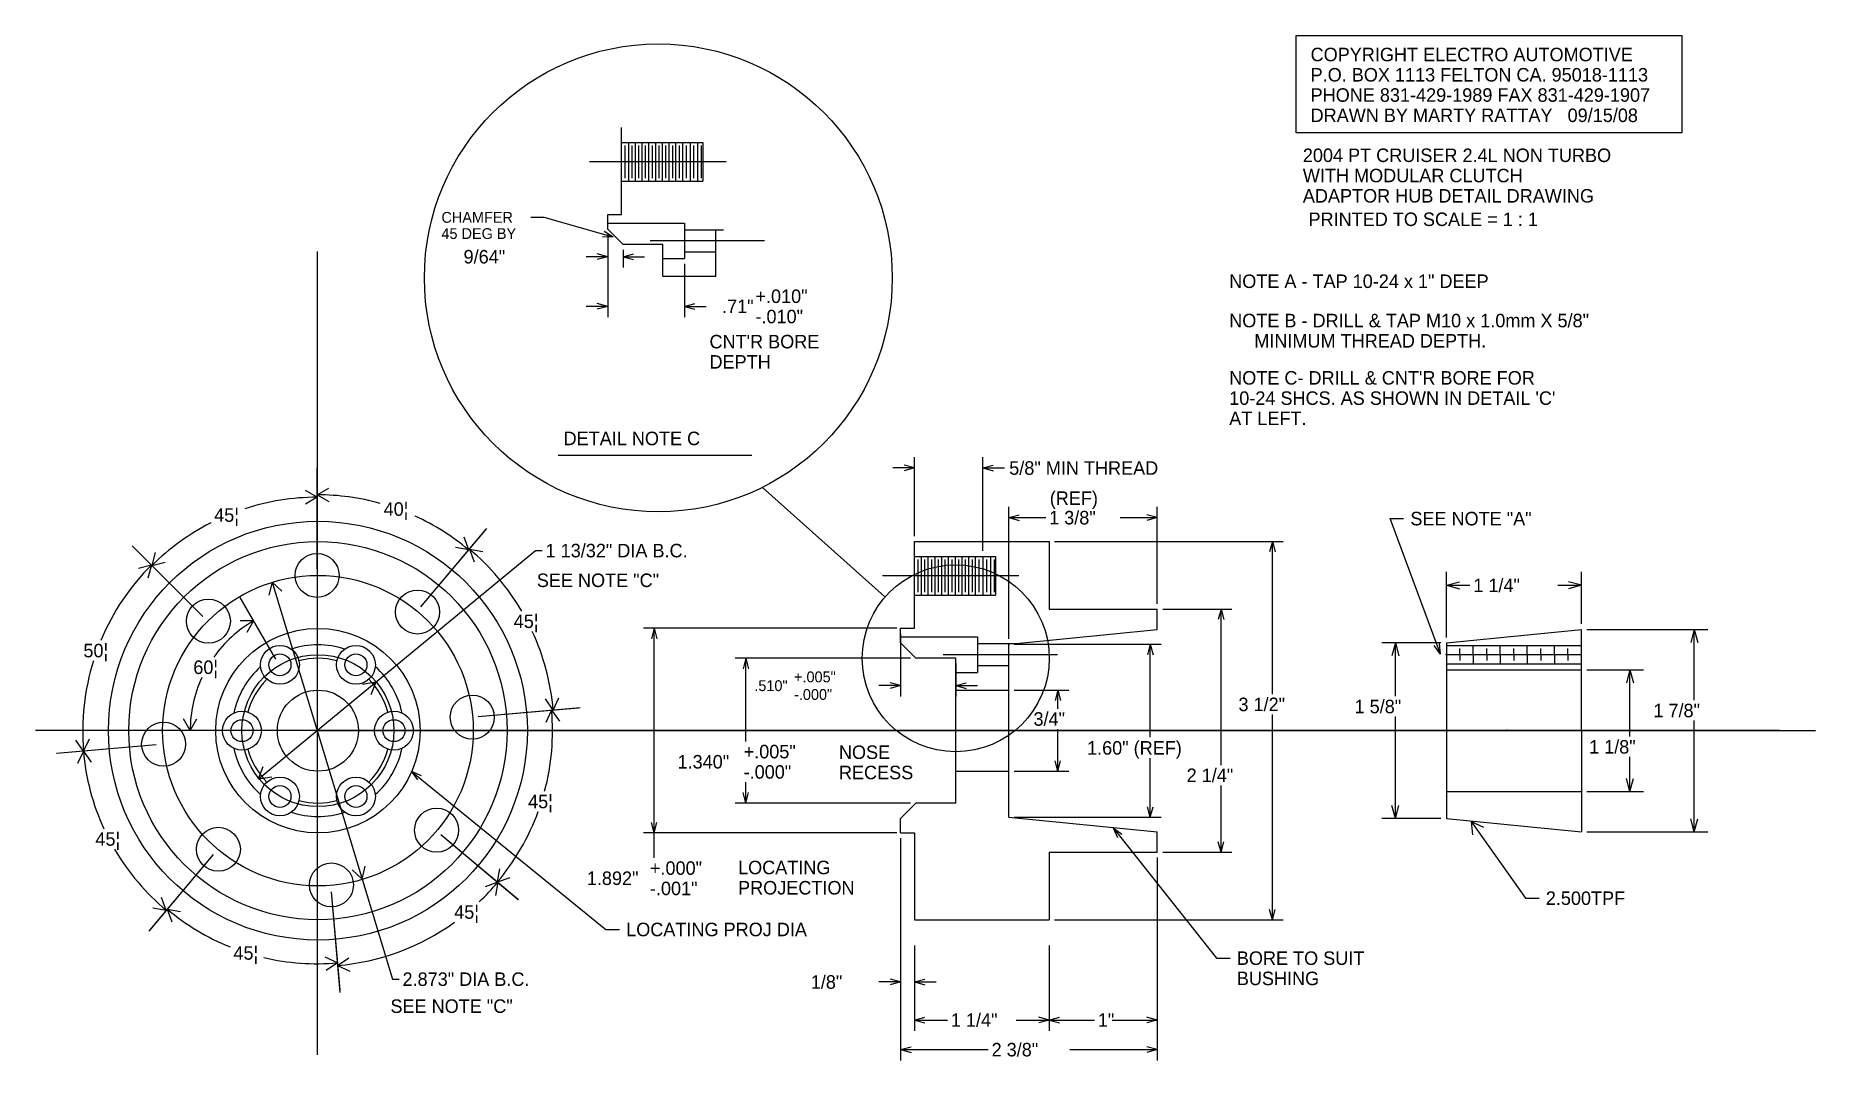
# Model space of a CAD drawing. Extents: x -2.6 to 13.9, y -3.1 to 6.4.
import ezdxf

# ---------------------------------------------------------------- set-up
doc = ezdxf.new("R2010")
doc.units = 0

msp = doc.modelspace()

# ---------------------------------------------------------------- linework, layer by layer
at = {"layer": 'BUSHING', "color": 7, "linetype": 'CONTINUOUS'}
for p, q in [((10.44728, 0.8125), (11.69728, 0.9375)), ((11.69728, 0), (11.69728, 0.9375)), ((10.44614, 0.704028), (11.69728, 0.704028)), ((10.44728, 0.8125), (10.44728, 0)), ((10.44728, 0.789058), (11.69728, 0.789058)), ((10.57114, 0.704028), (10.57114, 0.758728)), ((10.57114, 0.704028), (10.57114, 0.649328)), ((10.69614, 0.704028), (10.69614, 0.790414)), ((10.69614, 0.704028), (10.69614, 0.617641)), ((10.82114, 0.704028), (10.82114, 0.758728)), ((10.82114, 0.704028), (10.82114, 0.649328)), ((10.94614, 0.704028), (10.94614, 0.790414)), ((10.94614, 0.704028), (10.94614, 0.617641)), ((11.07114, 0.704028), (11.07114, 0.758728)), ((11.07114, 0.704028), (11.07114, 0.649328)), ((11.19614, 0.704028), (11.19614, 0.790414)), ((11.19614, 0.704028), (11.19614, 0.617641)), ((11.32114, 0.704028), (11.32114, 0.758728)), ((11.32114, 0.704028), (11.32114, 0.649328)), ((11.44614, 0.704028), (11.44614, 0.790414)), ((11.44614, 0.704028), (11.44614, 0.617641)), ((11.57114, 0.704028), (11.57114, 0.758728)), ((11.57114, 0.704028), (11.57114, 0.649328)), ((10.44728, 0.617158), (11.69728, 0.617158)), ((10.44728, 0.562491), (11.69728, 0.562491)), ((10.44728, 0), (10.44728, -0.8125)), ((10.44728, 0), (11.69728, 0)), ((11.69728, 0), (11.69728, -0.9375)), ((10.449786, -0.562491), (11.69728, -0.562491)), ((10.44728, -0.8125), (11.69728, -0.9375))]:
    msp.add_line(p, q, dxfattribs=at)
at = {"layer": 'BUSHING', "color": 7}
for p in [(10.44614, 0.704028), (10.57114, 0.704028), (10.69614, 0.704028), (10.69614, 0.704028), (10.82114, 0.704028), (10.82114, 0.704028), (10.94614, 0.704028), (10.94614, 0.704028), (10.94614, 0.704028), (11.07114, 0.704028), (11.19614, 0.704028), (11.19614, 0.704028), (11.32114, 0.704028), (11.44614, 0.704028), (11.44614, 0.704028), (11.57114, 0.704028), (11.572601, 0.703108), (11.572601, 0.703108), (11.572608, 0.703108), (11.572608, 0.703108), (10.44728, 0), (10.44728, 0), (10.44728, 0), (10.44728, 0), (11.009771, 0.003453)]:
    msp.add_point(p, dxfattribs=at)
at = {"layer": 'DIEM', "color": 7, "linetype": 'CONTINUOUS'}
for p, q in [((2.101456, 4.749369), (1.976456, 4.749369)), ((2.740522, 4.567216), (2.101456, 4.749369)), ((2.740522, 4.567216), (2.654723, 4.618584)), ((2.740522, 4.567216), (2.640534, 4.568803)), ((2.688929, 4.590806), (2.688929, 3.825798)), ((2.688929, 4.590806), (2.688929, 4.285565)), ((2.830429, 4.449305), (2.830429, 4.285565)), ((2.688929, 4.385565), (2.488929, 4.385565)), ((2.688929, 4.385565), (2.592336, 4.411447)), ((2.688929, 4.385565), (2.592336, 4.359683)), ((2.830429, 4.385565), (2.927021, 4.411447)), ((2.830429, 4.385565), (2.927021, 4.359683)), ((2.830429, 4.385565), (3.030429, 4.385565)), ((3.399428, 4.318415), (3.399428, 3.825798)), ((2.688929, 3.925798), (2.592336, 3.95168)), ((3.399428, 3.925798), (3.496021, 3.95168)), ((2.688929, 3.925798), (2.488929, 3.925798)), ((2.688929, 3.925798), (2.592336, 3.899916)), ((3.399428, 3.925798), (3.496021, 3.899916)), ((3.399428, 3.925798), (3.599428, 3.925798)), ((5.526699, 1.8), (5.526699, 2.530454)), ((6.159498, 1.662499), (6.159498, 2.530454)), ((0, 1.4955), (0, 2.432338)), ((0, 1.4955), (0, 2.409548)), ((5.526699, 2.430454), (5.326699, 2.430454)), ((5.526699, 2.430454), (5.430107, 2.456336)), ((5.526699, 2.430454), (5.430107, 2.404573)), ((6.159498, 2.430454), (6.256091, 2.456336)), ((6.159498, 2.430454), (6.256091, 2.404573)), ((6.159498, 2.430454), (6.359498, 2.430454)), ((0, 2.159548), (-0.108253, 2.222048)), ((0, 2.159548), (-0.108253, 2.097048)), ((0, 2.182338), (0.108253, 2.244838)), ((0, 2.182338), (0.108253, 2.119838)), ((6.3982, 0.848754), (6.3982, 2.071065)), ((6.3982, 1.971065), (6.494792, 1.996947)), ((7.7732, 1.971065), (7.676607, 1.996947)), ((7.7732, 1.175), (7.7732, 2.071065)), ((0.961289, 1.145619), (1.57011, 1.871183)), ((0.961289, 1.145619), (1.563477, 1.863278)), ((6.3982, 1.971065), (6.494792, 1.945184)), ((6.3982, 1.971065), (6.741244, 1.971065)), ((7.430155, 1.971065), (7.7732, 1.971065)), ((7.7732, 1.971065), (7.676607, 1.945184)), ((10.392712, 0.706861), (9.926505, 1.962033)), ((9.926505, 1.962033), (10.051505, 1.962033)), ((-1.057477, 1.057478), (-1.709495, 1.709496)), ((-1.057477, 1.057478), (-1.703807, 1.703808)), ((-1.52703, 1.527031), (-1.494678, 1.647772)), ((-0.542364, -0.447269), (2.020466, 1.666209)), ((1.40278, 1.671767), (1.279679, 1.693473)), ((1.40278, 1.671767), (1.360028, 1.789229)), ((1.409413, 1.679672), (1.532514, 1.657966)), ((1.409413, 1.679672), (1.452166, 1.56221)), ((2.020466, 1.666209), (2.082966, 1.666209)), ((6.8232, 1.75), (8.937801, 1.75)), ((8.837801, 1.75), (8.811919, 1.653407)), ((8.837801, 1.75), (8.863683, 1.653407)), ((8.837801, 0.337108), (8.837801, 1.75)), ((-1.532718, 1.532719), (-1.653459, 1.500367)), ((-1.532718, 1.532719), (-1.565071, 1.411979)), ((-1.52703, 1.527031), (-1.406289, 1.559384)), ((-0.416791, 1.374707), (-0.445193, 1.252977)), ((-0.416791, 1.374707), (-0.32557, 1.289244)), ((-0.416791, 1.374707), (0.696993, -2.298902)), ((10.44728, 0.8625), (10.44728, 1.469775)), ((10.44728, 1.344775), (10.568021, 1.377127)), ((10.44728, 1.344775), (10.568021, 1.312422)), ((10.44728, 1.344775), (10.665594, 1.344775)), ((11.478966, 1.344775), (11.69728, 1.344775)), ((11.69728, 1.344775), (11.576539, 1.377127)), ((11.69728, 1.344775), (11.576539, 1.312422)), ((11.69728, 0.9875), (11.69728, 1.469775)), ((-0.382751, 0.662943), (-0.711816, 1.232899)), ((-0.586815, 1.016393), (-0.711815, 1.016393)), ((-0.586815, 1.016393), (-0.649315, 0.90814)), ((7.8232, 1.125), (8.46338, 1.125)), ((8.36338, 1.125), (8.337499, 1.028407)), ((8.36338, 1.125), (8.389262, 1.028407)), ((8.36338, -0.31882), (8.36338, 1.125)), ((5.3647, 0.947), (3.018402, 0.947)), ((3.118402, 0.947), (3.09252, 0.850407)), ((3.118402, 0.947), (3.144284, 0.850407)), ((3.118402, -1.176895), (3.118402, 0.947)), ((5.3982, 0.897), (5.3982, 0.316423)), ((11.74728, 0.9375), (12.864894, 0.9375)), ((12.739894, 0.9375), (12.707542, 0.816759)), ((12.739894, 0.9375), (12.772247, 0.816759)), ((12.739894, 0.280931), (12.739894, 0.9375)), ((5.4897, 0.67), (3.866469, 0.67)), ((3.966469, 0.67), (3.940587, 0.573407)), ((3.966469, 0.67), (3.99235, 0.573407)), ((3.966469, -0.099345), (3.966469, 0.67)), ((6.4482, 0.798754), (7.807827, 0.798754)), ((7.707827, 0.798754), (7.681945, 0.702162)), ((7.707827, 0.798754), (7.733709, 0.702162)), ((7.707827, -0.059991), (7.707827, 0.798754)), ((10.39728, 0.8125), (9.851182, 0.8125)), ((9.976182, 0.8125), (9.94383, 0.691759)), ((9.976182, 0.8125), (10.008535, 0.691759)), ((9.976182, 0.318402), (9.976182, 0.8125)), ((10.392712, 0.706861), (10.334817, 0.788398)), ((10.392712, 0.706861), (10.383342, 0.806421)), ((5.908699, 0.62), (5.908699, 0.316423)), ((11.74728, 0.562491), (12.269836, 0.562491)), ((12.144836, 0.562491), (12.112483, 0.441751)), ((12.144836, 0.562491), (12.177188, 0.441751)), ((12.144836, -0.055263), (12.144836, 0.562491)), ((0.542364, 0.447269), (0.419083, 0.426614)), ((0.542364, 0.447269), (0.498611, 0.330177)), ((5.3982, 0.416423), (5.1982, 0.416423)), ((5.3982, 0.416423), (5.301607, 0.442305)), ((5.3982, 0.416423), (5.301607, 0.390541)), ((5.908699, 0.416423), (6.005292, 0.442305)), ((5.908699, 0.416423), (6.005292, 0.390541)), ((5.908699, 0.416423), (6.108699, 0.416423)), ((6.4482, 0.375), (6.953146, 0.375)), ((6.853146, 0.375), (6.827264, 0.278407)), ((6.853146, 0.375), (6.879028, 0.278407)), ((6.853146, 0.202089), (6.853146, 0.375)), ((1.489809, 0.130342), (2.433361, 0.212893)), ((1.489809, 0.130342), (2.419235, 0.211657)), ((2.184313, 0.191104), (2.112616, 0.293498)), ((2.170186, 0.189868), (2.117359, 0.07658)), ((2.170186, 0.189868), (2.241883, 0.087474)), ((2.184313, 0.191104), (2.23714, 0.304393)), ((-0.765499, 0), (-1.42363, 0)), ((-1.17363, 0), (-1.23613, 0.108253)), ((-1.17363, 0), (-1.11113, 0.108253)), ((6.853146, -0.375), (6.853146, 0.014443)), ((8.837801, -1.75), (8.837801, 0.149434)), ((9.976182, -0.8125), (9.976182, 0.129853)), ((12.739894, -0.9375), (12.739894, 0.092615)), ((-1.489808, -0.130341), (-2.411202, -0.210953)), ((-1.489808, -0.130341), (-2.408392, -0.210707)), ((-2.159343, -0.188918), (-2.231041, -0.086524)), ((-2.159343, -0.188918), (-2.106516, -0.07563)), ((-2.162153, -0.189164), (-2.214981, -0.302452)), ((-2.162153, -0.189164), (-2.090456, -0.291558)), ((6.853146, -0.375), (6.827264, -0.278407)), ((6.853146, -0.375), (6.879028, -0.278407)), ((7.707827, -0.8), (7.707827, -0.253166)), ((12.144836, -0.562491), (12.144836, -0.243579)), ((-0.542364, -0.447269), (-0.498611, -0.330177)), ((-0.542364, -0.447269), (-0.419083, -0.426614)), ((0.871027, -0.373975), (0.962289, -0.414857)), ((0.871027, -0.373975), (0.929621, -0.45501)), ((0.871027, -0.373975), (2.67232, -1.839433)), ((3.966469, -0.67), (3.966469, -0.4756)), ((6.4482, -0.375), (6.953146, -0.375)), ((12.144836, -0.562491), (12.112483, -0.441751)), ((12.144836, -0.562491), (12.177188, -0.441751)), ((3.966469, -0.67), (3.940587, -0.573407)), ((3.966469, -0.67), (3.99235, -0.573407)), ((8.36338, -1.12499), (8.36338, -0.506494)), ((11.74728, -0.562491), (12.269836, -0.562491)), ((5.4897, -0.67), (3.866469, -0.67)), ((6.4482, -0.8), (7.807827, -0.8)), ((7.707827, -0.8), (7.681945, -0.703408)), ((7.707827, -0.8), (7.733709, -0.703408)), ((10.39728, -0.8125), (9.851182, -0.8125)), ((9.976182, -0.8125), (9.94383, -0.691759)), ((9.976182, -0.8125), (10.008535, -0.691759)), ((12.739894, -0.9375), (12.707542, -0.816759)), ((12.739894, -0.9375), (12.772247, -0.816759)), ((1.145619, -0.961288), (1.860321, -1.560994)), ((1.145619, -0.961288), (1.862609, -1.562914)), ((5.3647, -0.945), (3.018402, -0.945)), ((3.118402, -0.945), (3.09252, -0.848407)), ((3.118402, -0.945), (3.144284, -0.848407)), ((7.365676, -0.898261), (7.445941, -0.957906)), ((7.365676, -0.898261), (7.405365, -0.990048)), ((7.365676, -0.898261), (8.321459, -2.104854)), ((10.677028, -0.840487), (10.79059, -0.892724)), ((10.677028, -0.840487), (10.68857, -0.964953)), ((10.677028, -0.840487), (11.179521, -1.55023)), ((11.74728, -0.9375), (12.864894, -0.9375)), ((-0.961288, -1.145619), (-1.555811, -1.854144)), ((-0.961288, -1.145619), (-1.546941, -1.843574)), ((5.3982, -0.995), (5.3982, -2.425141)), ((5.3982, -0.995), (5.3982, -3.05107)), ((7.8232, -1.12499), (8.46338, -1.12499)), ((8.36338, -1.12499), (8.337499, -1.028398)), ((8.36338, -1.12499), (8.389262, -1.028398)), ((0.416791, -1.374707), (0.32557, -1.289244)), ((0.416791, -1.374707), (0.445193, -1.252977)), ((1.66881, -1.400297), (1.690516, -1.277196)), ((7.7732, -1.17499), (7.7732, -2.777498)), ((7.7732, -1.17499), (7.7732, -3.05107)), ((1.671098, -1.402217), (1.553636, -1.44497)), ((1.671098, -1.402217), (1.649392, -1.525318)), ((1.66881, -1.400297), (1.786271, -1.357545)), ((-1.395114, -1.662633), (-1.518215, -1.640927)), ((-1.395114, -1.662633), (-1.437867, -1.545171)), ((0.130341, -1.489808), (0.20975, -2.397456)), ((0.130341, -1.489808), (0.211916, -2.42221)), ((11.179521, -1.55023), (11.304521, -1.55023)), ((-1.386245, -1.652062), (-1.263144, -1.673768)), ((-1.386245, -1.652062), (-1.343492, -1.769524)), ((6.8232, -1.75), (8.937801, -1.75)), ((8.837801, -1.75), (8.811919, -1.653407)), ((8.837801, -1.75), (8.863683, -1.653407)), ((2.67232, -1.839433), (2.79732, -1.839433)), ((0.187961, -2.148407), (0.074673, -2.09558)), ((0.190127, -2.173162), (0.292521, -2.101465)), ((5.526699, -1.9875), (5.526699, -2.425141)), ((5.526699, -1.9875), (5.526699, -2.777498)), ((6.7732, -1.9875), (6.7732, -2.777498)), ((6.7732, -1.9875), (6.7732, -2.777498)), ((8.321459, -2.104854), (8.446459, -2.104854)), ((0.187961, -2.148407), (0.085567, -2.220105)), ((0.190127, -2.173162), (0.303416, -2.225989)), ((0.696993, -2.298902), (0.759493, -2.298902)), ((5.3982, -2.325141), (5.301607, -2.299259)), ((5.526699, -2.325141), (5.623292, -2.299259)), ((5.3982, -2.325141), (5.1982, -2.325141)), ((5.3982, -2.325141), (5.301607, -2.351023)), ((5.526699, -2.325141), (5.623292, -2.351023)), ((5.526699, -2.325141), (5.726699, -2.325141)), ((5.526699, -2.677498), (5.623292, -2.651616)), ((5.526699, -2.677498), (5.623292, -2.70338)), ((5.526699, -2.677498), (5.832071, -2.677498)), ((6.467828, -2.677498), (6.7732, -2.677498)), ((6.7732, -2.677498), (6.676607, -2.651616)), ((6.7732, -2.677498), (6.676607, -2.70338)), ((6.7732, -2.677498), (6.869792, -2.651616)), ((6.7732, -2.677498), (6.869792, -2.70338)), ((6.7732, -2.677498), (7.191656, -2.677498)), ((7.354743, -2.677498), (7.7732, -2.677498)), ((7.7732, -2.677498), (7.676607, -2.651616)), ((7.7732, -2.677498), (7.676607, -2.70338)), ((5.3982, -2.95107), (5.494792, -2.925188)), ((5.3982, -2.95107), (5.494792, -2.976952)), ((5.3982, -2.95107), (6.208934, -2.95107)), ((6.962465, -2.95107), (7.7732, -2.95107)), ((7.7732, -2.95107), (7.676607, -2.925188)), ((7.7732, -2.95107), (7.676607, -2.976952))]:
    msp.add_line(p, q, dxfattribs=at)
for radius, start, end in [(2.159548, 90, 108.062779), (2.182338, 74.465889, 90), (2.182338, 49.999977, 65.403287), (2.159548, 117.084731, 134.99998), (2.192657, 30.307779, 49.999977), (2.167592, 134.99998, 157.329969), (1.17363, 120.000024, 144.544419), (2.192657, 5.000038, 24.76217), (2.167592, 162.625435, 185.000001), (1.17363, 155.169958, 180), (2.178476, 345.076443, 365.000038), (2.170413, 185.000001, 204.73443), (2.178476, 320.000006, 339.886512), (2.170413, 210.336957, 230.000008), (2.181463, 313.445768, 320.000006), (2.156614, 230.000008, 248.072757), (2.181463, 275.000001, 305.682862), (2.156614, 256.821675, 275.000001)]:
    msp.add_arc((0, 0), radius, start, end, dxfattribs=at)
at = {"layer": 'HUB', "color": 7, "linetype": 'CONTINUOUS'}
for p, q in [((9.058586, 6.431253), (12.625038, 6.431253)), ((9.058586, 5.531268), (9.058586, 6.431253)), ((12.625038, 6.431253), (12.625038, 5.531268)), ((2.817429, 4.776305), (2.817429, 5.579305)), ((2.817429, 5.441805), (3.567429, 5.441805)), ((2.879929, 5.441805), (2.879929, 5.082805)), ((2.942429, 5.441805), (2.942429, 5.082805)), ((3.004929, 5.441805), (3.004929, 5.082805)), ((3.067429, 5.441805), (3.067429, 5.082805)), ((3.129929, 5.441805), (3.129929, 5.082805)), ((3.192429, 5.441805), (3.192429, 5.082805)), ((3.254929, 5.441805), (3.254929, 5.082805)), ((3.317429, 5.441805), (3.317429, 5.082805)), ((3.379929, 5.441805), (3.379929, 5.082805)), ((3.450227, 5.441805), (3.450227, 5.082805)), ((3.520526, 5.441805), (3.520526, 5.082805)), ((3.567429, 5.441805), (3.567429, 5.082805)), ((12.625038, 5.531268), (9.058586, 5.531268)), ((2.848429, 5.414068), (2.848429, 5.110542)), ((2.911179, 5.414068), (2.911179, 5.110542)), ((2.973928, 5.414068), (2.973928, 5.110542)), ((3.036678, 5.414068), (3.036678, 5.110542)), ((3.099428, 5.414068), (3.099428, 5.110542)), ((3.162178, 5.414068), (3.162178, 5.110542)), ((3.224928, 5.414068), (3.224928, 5.110542)), ((3.287678, 5.414068), (3.287678, 5.110542)), ((3.350428, 5.414068), (3.350428, 5.110542)), ((3.413177, 5.414068), (3.413177, 5.110542)), ((3.483476, 5.414068), (3.483476, 5.110542)), ((3.553774, 5.414068), (3.553774, 5.110542)), ((2.520859, 5.265805), (3.783695, 5.265805)), ((2.817429, 5.082805), (3.567429, 5.082805)), ((2.688929, 4.776305), (2.817429, 4.776305)), ((2.688929, 4.640806), (2.688929, 4.776305)), ((2.688929, 4.696414), (3.399428, 4.696414)), ((2.688929, 4.640806), (2.830429, 4.499305)), ((3.399428, 4.696414), (3.399428, 4.368415)), ((3.399428, 4.634987), (3.758434, 4.634987)), ((3.688929, 4.204305), (3.688929, 4.634987)), ((3.199428, 4.499305), (2.830429, 4.499305)), ((4.139429, 4.532414), (3.08185, 4.532414)), ((3.199428, 4.204305), (3.199428, 4.499305)), ((0, 4.43226), (0, -3)), ((3.199428, 4.368415), (3.399428, 4.368415)), ((3.399428, 4.431886), (3.688929, 4.431886)), ((3.199428, 4.204305), (3.688929, 4.204305)), ((2.230219, 2.549839), (4.022376, 2.549839)), ((4.119586, 2.251091), (5.249494, 1.241402)), ((5.526699, 1.75), (6.7732, 1.75)), ((5.526699, 0.947), (5.526699, 1.75)), ((6.7732, 1.75), (6.7732, 1.125)), ((5.526699, 1.612499), (6.276699, 1.612499)), ((5.5577, 1.584763), (5.5577, 1.281237)), ((5.589199, 1.612499), (5.589199, 1.2535)), ((5.620449, 1.584763), (5.620449, 1.281237)), ((5.651699, 1.612499), (5.651699, 1.2535)), ((5.683199, 1.584763), (5.683199, 1.281237)), ((5.714199, 1.612499), (5.714199, 1.2535)), ((5.745949, 1.584763), (5.745949, 1.281237)), ((5.776699, 1.612499), (5.776699, 1.2535)), ((5.808699, 1.584763), (5.808699, 1.281237)), ((5.839199, 1.612499), (5.839199, 1.2535)), ((5.871449, 1.584763), (5.871449, 1.281237)), ((5.901699, 1.612499), (5.901699, 1.2535)), ((5.934199, 1.584763), (5.934199, 1.281237)), ((5.964199, 1.612499), (5.964199, 1.2535)), ((5.996949, 1.584763), (5.996949, 1.281237)), ((6.026699, 1.612499), (6.026699, 1.2535)), ((6.059699, 1.584763), (6.059699, 1.281237)), ((6.089199, 1.612499), (6.089199, 1.2535)), ((6.122448, 1.584763), (6.122448, 1.281237)), ((6.159498, 1.612499), (6.159498, 1.2535)), ((6.192747, 1.584763), (6.192747, 1.281237)), ((6.229797, 1.612499), (6.229797, 1.2535)), ((6.263045, 1.584763), (6.263045, 1.281237)), ((6.276699, 1.612499), (6.276699, 1.2535)), ((5.23013, 1.4365), (6.492966, 1.4365)), ((5.526699, 1.2535), (6.276699, 1.2535)), ((6.7732, 1.125), (7.7732, 1.125)), ((7.7732, 0.935788), (7.7732, 1.125)), ((5.3982, 0.947), (5.526699, 0.947)), ((5.3982, 0.8115), (5.3982, 0.947)), ((5.3982, 0.867109), (6.108699, 0.867109)), ((6.108699, 0.867109), (6.108699, 0.539109)), ((6.467705, 0.805681), (7.7732, 0.935788)), ((5.3982, 0.8115), (5.5397, 0.67)), ((5.908699, 0.67), (5.5397, 0.67)), ((6.8487, 0.703109), (5.791121, 0.703109)), ((5.908699, -0.67), (5.908699, 0.67)), ((6.108699, 0.805681), (6.467705, 0.805681)), ((6.3982, -0.8), (6.3982, 0.805681)), ((5.908699, 0.539109), (6.108699, 0.539109)), ((6.108699, 0.602581), (6.3982, 0.602581)), ((5.908699, 0.375), (6.3982, 0.375)), ((3.342, 0), (-2.603901, 0)), ((0, 0), (13.861236, 0)), ((13.529, 0), (3.342, 0)), ((5.908699, -0.375), (6.3982, -0.375)), ((5.3982, -0.8115), (5.5397, -0.67)), ((5.3982, -0.945), (5.3982, -0.8115)), ((5.908699, -0.67), (5.5397, -0.67)), ((6.3982, -0.8), (7.7732, -0.937033)), ((5.3982, -0.945), (5.526699, -0.945)), ((5.526699, -0.945), (5.526699, -1.75)), ((7.7732, -1.12499), (7.7732, -0.937033)), ((6.7732, -1.12499), (7.7732, -1.12499)), ((6.7732, -1.12499), (6.7732, -1.75)), ((5.526699, -1.75), (6.7732, -1.75))]:
    msp.add_line(p, q, dxfattribs=at)
for centre, radius in [((3.157058, 4.189516), 2.164244), ((0.007983, 0), 1.937501), ((0.007983, 0), 1.75), ((0, 1.436501), 0.2035), ((5.908699, 0.67), 0.864851), ((0.007983, 0), 1.436501), ((-1.005301, 1.013284), 0.203499), ((0.929097, 1.097741), 0.203499), ((0.007983, 0), 0.946), ((0.007983, 0), 0.703), ((-0.343517, 0.608816), 0.1797), ((-0.343517, 0.608816), 0.10155), ((0.359483, 0.608816), 0.179701), ((0.359483, 0.608816), 0.10155), ((0.007983, 0), 0.375), ((-0.695017, 0), 0.1797), ((0.710983, 0), 0.1797), ((1.43553, 0.124895), 0.2035), ((-1.419564, -0.124894), 0.2035), ((-0.695017, 0), 0.10155), ((0.710983, 0), 0.10155), ((-0.343516, -0.608816), 0.179699), ((0.359484, -0.608815), 0.1797), ((-0.343516, -0.608816), 0.10155), ((0.359484, -0.608815), 0.10155), ((1.105724, -0.921114), 0.2035), ((-0.913131, -1.097741), 0.203499), ((0.132877, -1.427546), 0.2035)]:
    msp.add_circle(centre, radius, dxfattribs=at)
for radius, start, end in [(0.795, 71.851806, 108.148287), (0.67, 74.788207, 105.211913), (0.795, 131.851762, 168.148318), (0.795, 11.851691, 48.14828), (0.67, 134.788135, 165.2119), (0.67, 14.788094, 45.211878), (0.795, 191.851682, 228.148397), (0.795, 311.851739, 348.148309), (0.67, 194.7881, 225.21199), (0.67, 314.788166, 345.211906), (0.67, 254.788096, 285.21196), (0.795, 251.851689, 288.148388)]:
    msp.add_arc((0.007983, 0), radius, start, end, dxfattribs=at)
at = {"layer": 'HUB', "color": 7}
for p in [(3.317429, 5.265805), (3.379929, 5.265805), (3.688929, 4.62806), (3.688929, 4.532414), (6.026699, 1.4365), (6.089199, 1.4365), (6.3982, 0.798754), (6.3982, 0.703109), (0.007983, 0), (0.007983, 0), (5.908699, 0)]:
    msp.add_point(p, dxfattribs=at)

# ---------------------------------------------------------------- texts
at = {"layer": 'DIEM', "color": 7}
for s, height, p in [('CHAMFER', 0.1, (1.150589, 4.699369)), ('45 DEG BY', 0.1, (1.150589, 4.549369)), ('9/64"', 0.125, (1.355484, 4.322843)), ('NOTE A - TAP 10-24 x 1" DEEP', 0.125, (8.438229, 4.095827)), ('.71"', 0.125, (3.746598, 3.863219)), ('+.010"', 0.125, (4.055498, 3.957048)), ('-.010"', 0.125, (4.055498, 3.769389)), ('NOTE B - DRILL & TAP M10 x 1.0mm X 5/8" ', 0.125, (8.438229, 3.732057)), ('     MINIMUM THREAD DEPTH.', 0.125, (8.438229, 3.544557)), ("NOTE C- DRILL & CNT'R BORE FOR", 0.125, (8.438229, 3.20194)), ("10-24 SHCS. AS SHOWN IN DETAIL 'C'", 0.125, (8.438229, 3.01444)), ('AT LEFT. ', 0.125, (8.438229, 2.82694)), ('5/8" MIN THREAD ', 0.125, (6.4033, 2.36743)), ('45¦', 0.125, (-0.952009, 1.932355)), ('40¦', 0.125, (0.615706, 1.988002)), ('1 3/8"', 0.125, (6.772493, 1.908157)), ('SEE NOTE "A"', 0.125, (10.114005, 1.899533)), ('1 13/32" DIA B.C.', 0.125, (2.114216, 1.603616)), ('1 1/4"', 0.125, (10.696845, 1.282202)), ('45¦', 0.125, (1.819324, 0.94965)), ('50¦', 0.125, (-2.161685, 0.67853)), ('60¦', 0.125, (-1.144954, 0.52409)), ('+.005"', 0.1, (4.412676, 0.447673)), ('.510"', 0.1, (4.045153, 0.366158)), ('-.000"', 0.1, (4.412676, 0.284644)), ('3/4"', 0.125, (6.627667, 0.045693)), ('3 1/2"', 0.125, (8.523871, 0.180684)), ('1 5/8"', 0.125, (9.598034, 0.161103)), ('1 7/8"', 0.125, (12.362446, 0.123865)), ('+.005"', 0.125, (3.946189, -0.256222)), ('1.60" (REF)', 0.125, (7.123192, -0.221916)), ('1 1/8"', 0.125, (11.767387, -0.212329)), ('1.340"', 0.125, (3.334821, -0.35027)), ('-.000"', 0.125, (3.946189, -0.444317)), ('2 1/4"', 0.125, (8.044442, -0.475244)), ('45¦', 0.125, (1.952064, -0.717886)), ('45¦', 0.125, (-2.050765, -1.064992)), ('1.892"', 0.125, (2.495573, -1.428009)), ('+.000"', 0.125, (3.079081, -1.333851)), ('LOCATING ', 0.125, (3.89485, -1.328471)), ('-.001"', 0.125, (3.079081, -1.522167)), ('PROJECTION', 0.125, (3.89485, -1.515972)), ('45¦', 0.125, (1.26854, -1.740661)), ('2.500TPF', 0.125, (11.36702, -1.61273)), ('LOCATING PROJ DIA', 0.125, (2.85982, -1.901933)), ('45¦', 0.125, (-0.774092, -2.119606)), ('BORE TO SUIT', 0.125, (8.508959, -2.167354)), ('2.873" DIA B.C.', 0.125, (0.790743, -2.36181)), ('1/8"', 0.125, (4.567541, -2.388049)), ('BUSHING', 0.125, (8.508959, -2.354854)), ('1 1/4"', 0.125, (5.863321, -2.740071)), ('1"', 0.125, (7.222906, -2.740071)), ('2 3/8"', 0.125, (6.240184, -3.013978))]:
    msp.add_text(s, height=height, dxfattribs=at).set_placement(p)
at = {"layer": 'HUB', "color": 7}
for s, p in [('COPYRIGHT ELECTRO AUTOMOTIVE', (9.191332, 6.193758)), ('P.O. BOX 1113 FELTON CA. 95018-1113', (9.191332, 6.006256)), ('PHONE 831-429-1989 FAX 831-429-1907', (9.191332, 5.818757)), ('DRAWN BY MARTY RATTAY   09/15/08', (9.191332, 5.631257)), ('2004 PT CRUISER 2.4L NON TURBO', (9.119608, 5.261344)), ('WITH MODULAR CLUTCH', (9.119608, 5.073844)), ('ADAPTOR HUB DETAIL DRAWING', (9.119608, 4.886344)), ('PRINTED TO SCALE = 1 : 1', (9.171776, 4.669279)), ("CNT'R BORE", (3.630302, 3.537239)), ('DEPTH', (3.630302, 3.349739)), ('DETAIL NOTE C', (2.280571, 2.641485)), ('(REF)', (6.778268, 2.089048)), ('SEE NOTE "C"', (2.032961, 1.328828)), ('NOSE ', (4.827765, -0.26203)), ('RECESS', (4.827765, -0.44953)), ('SEE NOTE "C"', (0.678749, -2.61134))]:
    msp.add_text(s, height=0.125, dxfattribs=at).set_placement(p)

doc.saveas('drawing.dxf')
